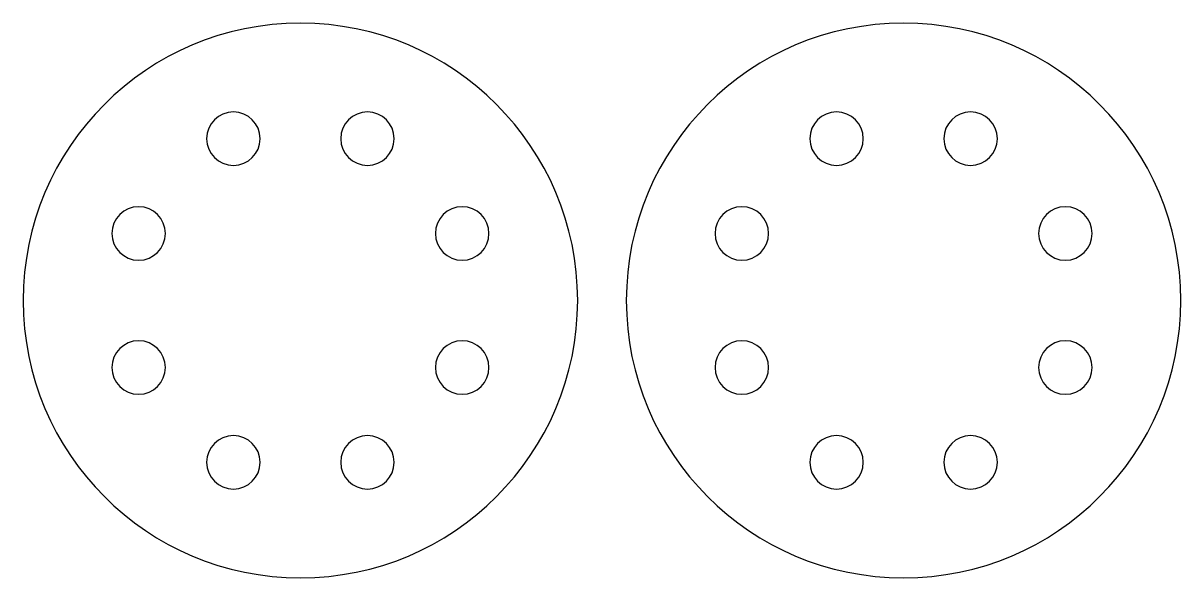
# Model space of a CAD drawing. Header units: millimetres. Extents: x 6 to 125, y 6 to 63.
import ezdxf

# ---------------------------------------------------------------- set-up
doc = ezdxf.new("R2010")
doc.units = ezdxf.units.MM

msp = doc.modelspace()

# ---------------------------------------------------------------- linework, layer by layer
at = {"layer": 'CUT'}
for centre, radius, start, end in [((34.5, 34.5), 28.5, 0, 180), ((96.5, 34.5), 28.5, 0, 180), ((27.6117, 51.1298), 2.75, 0, 180), ((41.3883, 51.1298), 2.75, 0, 180), ((89.6117, 51.1298), 2.75, 0, 180), ((103.3883, 51.1298), 2.75, 0, 180), ((27.6117, 51.1298), 2.75, 180, 0), ((41.3883, 51.1298), 2.75, 180, 0), ((89.6117, 51.1298), 2.75, 180, 0), ((103.3883, 51.1298), 2.75, 180, 0), ((17.8702, 41.3883), 2.75, 0, 180), ((51.1298, 41.3883), 2.75, 0, 180), ((79.8702, 41.3883), 2.75, 0, 180), ((113.1298, 41.3883), 2.75, 0, 180), ((17.8702, 41.3883), 2.75, 180, 0), ((51.1298, 41.3883), 2.75, 180, 0), ((79.8702, 41.3883), 2.75, 180, 0), ((113.1298, 41.3883), 2.75, 180, 0), ((34.5, 34.5), 28.5, 180, 0), ((96.5, 34.5), 28.5, 180, 0), ((17.8702, 27.6117), 2.75, 0, 180), ((51.1298, 27.6117), 2.75, 0, 180), ((79.8702, 27.6117), 2.75, 0, 180), ((113.1298, 27.6117), 2.75, 0, 180), ((17.8702, 27.6117), 2.75, 180, 0), ((51.1298, 27.6117), 2.75, 180, 0), ((79.8702, 27.6117), 2.75, 180, 0), ((113.1298, 27.6117), 2.75, 180, 0), ((27.6117, 17.8702), 2.75, 0, 180), ((41.3883, 17.8702), 2.75, 0, 180), ((89.6117, 17.8702), 2.75, 0, 180), ((103.3883, 17.8702), 2.75, 0, 180), ((27.6117, 17.8702), 2.75, 180, 0), ((41.3883, 17.8702), 2.75, 180, 0), ((89.6117, 17.8702), 2.75, 180, 0), ((103.3883, 17.8702), 2.75, 180, 0)]:
    msp.add_arc(centre, radius, start, end, dxfattribs=at)

doc.saveas('drawing.dxf')
